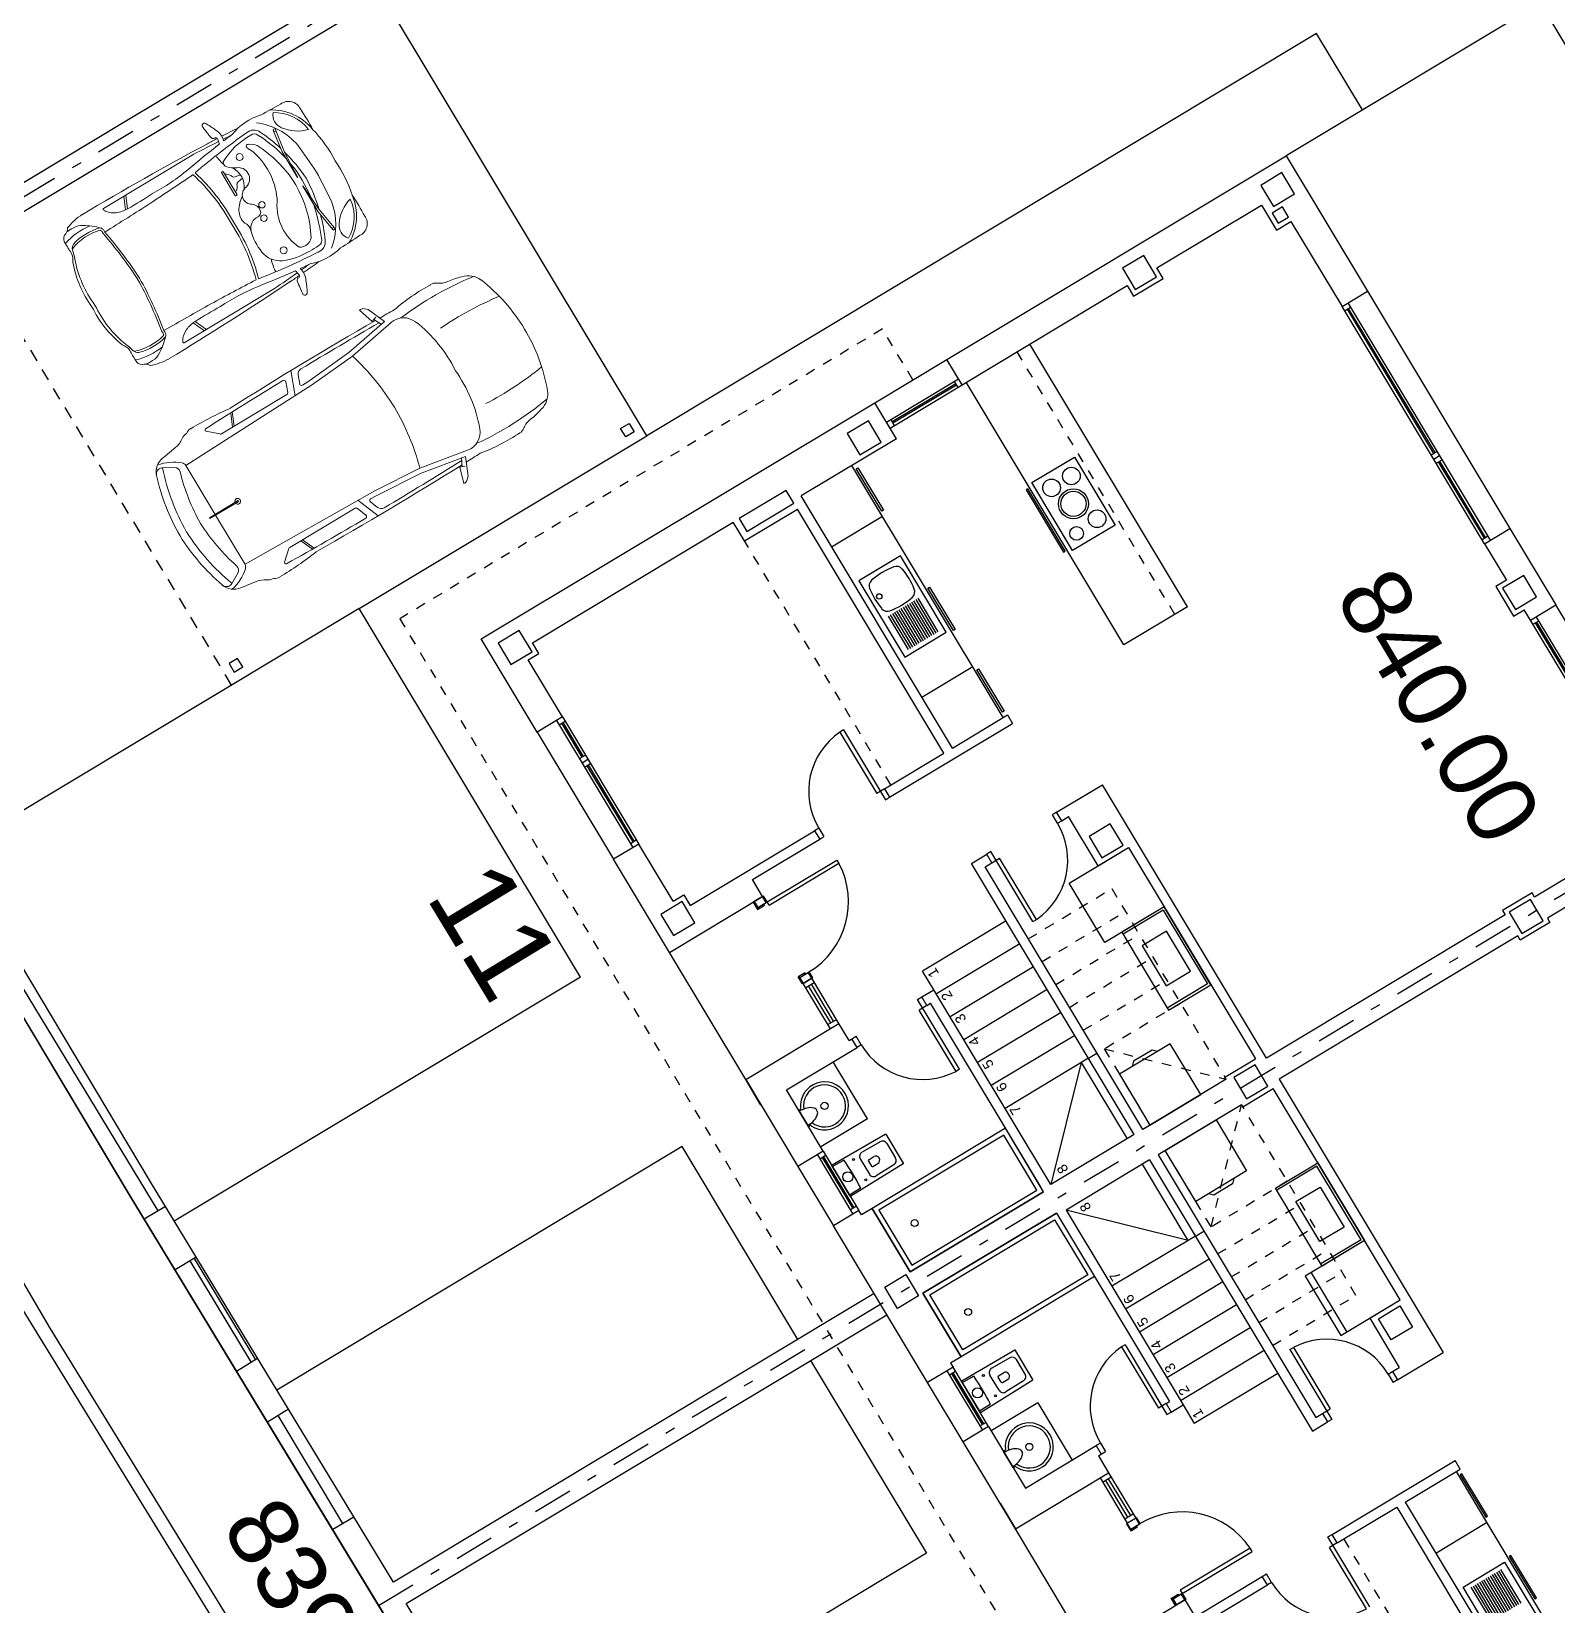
# Model space of a CAD drawing. Header units: millimetres. Extents: x 441061 to 442903, y 4515148 to 4515613.
# Drawn here: x 442137.85 to 442153.29, y 4515529.69 to 4515545.62 of the extents above; entities that cross this region are included whole.
import ezdxf
from ezdxf.enums import TextEntityAlignment as Align

# ---------------------------------------------------------------- set-up
doc = ezdxf.new("R2010")
doc.units = ezdxf.units.MM
doc.linetypes.add('CYPE_RAYAPUNTO', pattern=[0.4125, 0.2025, -0.105, 0, -0.105])
doc.linetypes.add('RAYITAS', pattern=[0.375, 0.25, -0.125])
for name, color, linetype in [('01_ejes', 10, 'Continuous'), ('01_mono BAJA', 2, 'Continuous'), ('01_niveles', 2, 'Continuous'), ('01_piscinas', 254, 'Continuous'), ('01_proyección', 4, 'RAYITAS')]:
    doc.layers.add(name, color=color, linetype=linetype)
doc.layers.add('01_muebles_B', color=254, linetype='Continuous', lineweight=5)
doc.styles.add('Estilo1', font='swissel.ttf')
doc.styles.add('NIEVES2', font='sanss___.ttf')

# ---------------------------------------------------------------- blocks, each defined once
blk = doc.blocks.new('A$C6A825EFA')
at = {"layer": '01_mono BAJA', "color": 254}
for p, q in [((3.7, 12.5, 0), (3.7, 11.4, 0)), ((3.7, 12.5, 0), (5.2, 12.5, 0)), ((5.5, 12.5, 0), (5.2, 12.5, 0)), ((5.2, 12.5, 0), (5.2, 11.4, 0)), ((5.2, 12.5, 0), (6.225, 12.5, 0)), ((6.225, 12.2, 0), (6.225, 12.5, 0)), ((6.225, 12.5, 0), (6.925, 12.5, 0)), ((6.925, 12.5, 0), (8.775, 12.5, 0)), ((6.925, 12.2, 0), (6.925, 12.5, 0)), ((8.775, 12.2, 0), (8.775, 12.5, 0)), ((9.475, 12.5, 0), (8.775, 12.5, 0)), ((10.5, 12.5, 0), (9.475, 12.5, 0)), ((9.475, 12.2, 0), (9.475, 12.5, 0)), ((10.2, 12.5, 0), (10.5, 12.5, 0)), ((10.5, 12.5, 0), (10.5, 11.4, 0)), ((10.5, 12.5, 0), (12, 12.5, 0)), ((12, 12.5, 0), (13.1, 12.5, 0)), ((12, 12.5, 0), (12, 11.4, 0)), ((13.1, 12.2, 0), (13.1, 12.5, 0)), ((14.6, 12.5, 0), (13.1, 12.5, 0)), ((14.6, 12.5, 0), (15.7, 12.5, 0)), ((14.6, 12.2, 0), (14.6, 12.5, 0)), ((15.7, 12.5, 0), (15.7, 7.855, 0)), ((6.225, 12.27, 0), (6.925, 12.27, 0)), ((6.275, 12.2, 0), (6.275, 12.27, 0)), ((6.875, 12.2, 0), (6.875, 12.27, 0)), ((9.475, 12.27, 0), (8.775, 12.27, 0)), ((8.825, 12.2, 0), (8.825, 12.27, 0)), ((9.425, 12.2, 0), (9.425, 12.27, 0)), ((14.6, 12.27, 0), (13.1, 12.27, 0)), ((13.15, 12.27, 0), (13.15, 12.2, 0)), ((14.05, 12.27, 0), (14.05, 12.2, 0)), ((14.1, 12.27, 0), (14.1, 12.2, 0)), ((14.15, 12.27, 0), (14.15, 12.2, 0)), ((14.55, 12.27, 0), (14.55, 12.2, 0)), ((5.5, 12.2, 0), (5.5, 11.366, 0)), ((6.225, 12.2, 0), (5.5, 12.2, 0)), ((5.741, 12.198, 0), (5.742, 12.183, 0)), ((5.743, 12.2, 0), (5.932, 12.2, 0)), ((5.934, 12.198, 0), (5.933, 12.183, 0)), ((6.175, 11.65, 0), (6.175, 12.2, 0)), ((6.225, 12.2, 0), (6.925, 12.2, 0)), ((6.275, 12.242, 0), (6.875, 12.242, 0)), ((6.275, 12.228, 0), (6.875, 12.228, 0)), ((6.409, 12.073, 0), (6.407, 12.2, 0)), ((6.741, 12.073, 0), (6.743, 12.2, 0)), ((6.975, 12.2, 0), (6.925, 12.2, 0)), ((6.975, 12.075, 0), (6.975, 12.2, 0)), ((8.725, 12.075, 0), (8.725, 12.2, 0)), ((8.725, 12.2, 0), (8.775, 12.2, 0)), ((9.475, 12.2, 0), (8.775, 12.2, 0)), ((9.425, 12.242, 0), (8.825, 12.242, 0)), ((9.425, 12.228, 0), (8.825, 12.228, 0)), ((8.959, 12.073, 0), (8.957, 12.2, 0)), ((9.291, 12.073, 0), (9.293, 12.2, 0)), ((9.475, 12.2, 0), (10.2, 12.2, 0)), ((9.525, 11.65, 0), (9.525, 12.2, 0)), ((9.766, 12.198, 0), (9.767, 12.183, 0)), ((9.957, 12.2, 0), (9.768, 12.2, 0)), ((9.959, 12.198, 0), (9.958, 12.183, 0)), ((10.2, 12.2, 0), (10.2, 11.366, 0)), ((12.425, 12.2, 0), (13.1, 12.2, 0)), ((12.425, 12.2), (12.425, 12.075)), ((14.6, 12.2, 0), (13.1, 12.2, 0)), ((14.05, 12.242, 0), (13.15, 12.242, 0)), ((14.05, 12.228, 0), (13.15, 12.228, 0)), ((14.55, 12.242, 0), (14.15, 12.242, 0)), ((14.55, 12.228, 0), (14.15, 12.228, 0)), ((14.6, 12.2, 0), (15.275, 12.2, 0)), ((15.275, 12.2), (15.275, 12.075)), ((15.325, 12.2, 0), (15.325, 12.125, 0)), ((15.325, 12.125, 0), (15.4, 12.125, 0)), ((3.4, 12.075, 0), (3.4, 10.606, 0)), ((5.853, 12.043, 0), (5.822, 12.043, 0)), ((7.725, 12.075, 0), (6.975, 12.075, 0)), ((7.725, 10.5, 0), (7.725, 12.075, 0)), ((7.975, 10.5, 0), (7.975, 12.075, 0)), ((7.975, 12.075, 0), (8.725, 12.075, 0)), ((9.847, 12.043, 0), (9.878, 12.043, 0)), ((12.3, 12.075, 0), (12.3, 10.606, 0)), ((12.425, 12.075), (12.3, 12.075)), ((15.275, 12.075), (15.4, 12.075)), ((15.4, 12.075, 0), (15.4, 9.705, 0)), ((6.439, 11.659, 0), (6.435, 11.869, 0)), ((6.485, 11.92, 0), (6.665, 11.92, 0)), ((6.535, 11.85, 0), (6.535, 11.79, 0)), ((6.545, 11.86, 0), (6.605, 11.86, 0)), ((6.615, 11.85, 0), (6.615, 11.79, 0)), ((6.711, 11.659, 0), (6.715, 11.869, 0)), ((8.989, 11.659, 0), (8.985, 11.869, 0)), ((9.215, 11.92, 0), (9.035, 11.92, 0)), ((9.085, 11.85, 0), (9.085, 11.79, 0)), ((9.155, 11.86, 0), (9.095, 11.86, 0)), ((9.165, 11.85, 0), (9.165, 11.79, 0)), ((9.261, 11.659, 0), (9.265, 11.869, 0)), ((6.175, 11.65, 0), (5.5, 11.65, 0)), ((9.525, 11.65, 0), (10.2, 11.65, 0)), ((3.785, 11.5, 0), (3.785, 11.44, 0)), ((4.58, 11.5, 0), (4.58, 11.44, 0)), ((4.665, 11.5, 0), (4.665, 11.4, 0)), ((5.2, 11.5, 0), (4.665, 11.5, 0)), ((4.715, 11.5, 0), (4.715, 11.4, 0)), ((5.15, 11.467, 0), (4.715, 11.467, 0)), ((5.15, 11.5, 0), (5.15, 11.4, 0)), ((6.489, 11.61, 0), (6.661, 11.61, 0)), ((9.211, 11.61, 0), (9.039, 11.61, 0)), ((10.5, 11.5, 0), (11.035, 11.5, 0)), ((10.55, 11.5, 0), (10.55, 11.4, 0)), ((10.55, 11.467, 0), (10.985, 11.467, 0)), ((10.985, 11.5, 0), (10.985, 11.4, 0)), ((11.035, 11.5, 0), (11.035, 11.4, 0)), ((11.12, 11.5, 0), (11.12, 11.44, 0)), ((11.915, 11.5, 0), (11.915, 11.44, 0)), ((3.7, 11.4, 0), (3.5, 11.4, 0)), ((3.5, 11.4, 0), (3.5, 10.606, 0)), ((3.71, 11.4, 0), (3.77, 11.4, 0)), ((3.77, 11.43, 0), (3.77, 11.4, 0)), ((4.595, 11.43, 0), (4.595, 11.4, 0)), ((5.2, 11.4, 0), (4.665, 11.4, 0)), ((5.15, 11.433, 0), (4.715, 11.433, 0)), ((5.4, 11.4, 0), (5.2, 11.4, 0)), ((5.4, 11.4, 0), (5.4, 11.366, 0)), ((5.5, 11.366, 0), (5.4, 11.366, 0)), ((5.4, 11.366, 0), (5.4, 11.316, 0)), ((5.5, 11.316, 0), (5.4, 11.316, 0)), ((5.5, 11.316, 0), (5.5, 11.366, 0)), ((10.2, 11.366, 0), (10.3, 11.366, 0)), ((10.2, 11.316, 0), (10.2, 11.366, 0)), ((10.2, 11.316, 0), (10.3, 11.316, 0)), ((10.3, 11.4, 0), (10.5, 11.4, 0)), ((10.3, 11.4, 0), (10.3, 11.366, 0)), ((10.3, 11.366, 0), (10.3, 11.316, 0)), ((10.5, 11.4, 0), (11.035, 11.4, 0)), ((10.55, 11.433, 0), (10.985, 11.433, 0)), ((11.105, 11.43, 0), (11.105, 11.4, 0)), ((11.93, 11.43, 0), (11.93, 11.4, 0)), ((11.99, 11.4, 0), (11.93, 11.4, 0)), ((12, 11.4, 0), (12.2, 11.4, 0)), ((12.2, 11.4, 0), (12.2, 10.606, 0)), ((3.4, 10.606, 0), (3.5, 10.606, 0)), ((3.4, 10.556, 0), (3.4, 10.606, 0)), ((3.4, 10.556, 0), (3.5, 10.556, 0)), ((3.5, 10.606, 0), (3.5, 10.556, 0)), ((6.224, 10.591, 0), (5.4, 10.591, 0)), ((5.4, 10.591, 0), (5.4, 10.541, 0)), ((5.4, 10.541, 0), (5.4, 10.4, 0)), ((5.5, 10.541, 0), (5.4, 10.541, 0)), ((5.5, 10.541, 0), (5.5, 10.632, 0)), ((6.224, 10.632, 0), (5.5, 10.632, 0)), ((5.5, 10.541, 0), (5.5, 10.5, 0)), ((6.224, 10.591, 0), (6.224, 10.632, 0)), ((9.476, 10.591, 0), (9.476, 10.632, 0)), ((9.476, 10.632, 0), (10.2, 10.632, 0)), ((9.476, 10.591, 0), (10.3, 10.591, 0)), ((10.2, 10.541, 0), (10.2, 10.632, 0)), ((10.2, 10.541, 0), (10.2, 10.5, 0)), ((10.2, 10.541, 0), (10.3, 10.541, 0)), ((10.3, 10.591, 0), (10.3, 10.541, 0)), ((10.3, 10.541, 0), (10.3, 10.4, 0)), ((12.3, 10.606, 0), (12.2, 10.606, 0)), ((12.2, 10.606, 0), (12.2, 10.556, 0)), ((12.3, 10.556, 0), (12.2, 10.556, 0)), ((12.3, 10.556, 0), (12.3, 10.606, 0)), ((5.18, 9.415, 0), (5.18, 10.4, 0)), ((5.4, 10.4, 0), (5.18, 10.4, 0)), ((7.7, 10.4, 0), (5.4, 10.4, 0)), ((5.45, 9.415, 0), (5.45, 10.4, 0)), ((7.725, 10.5, 0), (5.5, 10.5, 0)), ((5.72, 9.415, 0), (5.72, 10.4, 0)), ((5.99, 9.415, 0), (5.99, 10.4, 0)), ((6.26, 9.415, 0), (6.26, 10.4, 0)), ((6.53, 9.415, 0), (6.53, 10.4, 0)), ((6.8, 9.415, 0), (6.8, 10.4, 0)), ((6.8, 9.5, 0), (7.7, 10.4, 0)), ((7.7, 9.415, 0), (7.7, 10.4, 0)), ((8, 10.4, 0), (10.3, 10.4, 0)), ((8, 9.415, 0), (8, 10.4, 0)), ((8.9, 9.5, 0), (8, 10.4, 0)), ((8.025, 10.5, 0), (10.2, 10.5, 0)), ((8.9, 9.415, 0), (8.9, 10.4, 0)), ((9.17, 9.415, 0), (9.17, 10.4, 0)), ((9.44, 9.415, 0), (9.44, 10.4, 0)), ((9.71, 9.415, 0), (9.71, 10.4, 0)), ((9.98, 9.415, 0), (9.98, 10.4, 0)), ((10.25, 9.415, 0), (10.25, 10.4, 0)), ((10.3, 10.4, 0), (10.52, 10.4, 0)), ((10.52, 9.415, 0), (10.52, 10.4, 0)), ((2.676, 9.872, 0), (3.4, 9.872, 0)), ((2.676, 9.831, 0), (3.5, 9.831, 0)), ((3.4, 9.781, 0), (3.4, 9.872, 0)), ((3.4, 9.781, 0), (3.4, 9.08, 0)), ((3.4, 9.781, 0), (3.5, 9.781, 0)), ((3.5, 9.831, 0), (3.5, 9.781, 0)), ((3.5, 9.781, 0), (3.5, 8.33, 0)), ((13.024, 9.831, 0), (12.2, 9.831, 0)), ((12.2, 9.831, 0), (12.2, 9.781, 0)), ((12.2, 9.781, 0), (12.2, 8.33, 0)), ((12.3, 9.781, 0), (12.2, 9.781, 0)), ((12.3, 9.781, 0), (12.3, 9.872, 0)), ((13.024, 9.872, 0), (12.3, 9.872, 0)), ((12.3, 9.781, 0), (12.3, 9.08, 0)), ((13.024, 9.831, 0), (13.024, 9.872, 0)), ((15.18, 9.705, 0), (15.18, 9.08, 0)), ((15.18, 9.705, 0), (15.4, 9.705, 0)), ((7.7, 9.415, 0), (4.5, 9.415, 0)), ((4.5, 9.415, 0), (4.5, 9.235, 0)), ((4.5, 9.415, 0), (4.5, 9.235, 0)), ((6.8, 9.5, 0), (7.7, 9.5, 0)), ((8.9, 9.5, 0), (8, 9.5, 0)), ((8, 9.415, 0), (11.2, 9.415, 0)), ((11.2, 9.415, 0), (11.2, 9.235, 0)), ((11.2, 9.415, 0), (11.2, 9.235, 0)), ((7.7, 9.315, 0), (4.6, 9.315, 0)), ((4.6, 9.315, 0), (4.6, 9.235, 0)), ((4.6, 9.315, 0), (4.6, 9.235, 0)), ((7.7, 8.33, 0), (7.7, 9.315, 0)), ((8, 8.33, 0), (8, 9.315, 0)), ((8, 9.315, 0), (11.1, 9.315, 0)), ((11.1, 9.315, 0), (11.1, 9.235, 0)), ((11.1, 9.315, 0), (11.1, 9.235, 0)), ((3.4, 9.08, 0), (0.52, 9.08, 0)), ((4.6, 9.235, 0), (4.5, 9.235, 0)), ((4.5, 9.185, 0), (4.5, 9.235, 0)), ((5.324, 9.185, 0), (4.5, 9.185, 0)), ((4.6, 9.235, 0), (4.6, 9.144, 0)), ((5.324, 9.144, 0), (4.6, 9.144, 0)), ((5.324, 9.185, 0), (5.324, 9.144, 0)), ((10.376, 9.185, 0), (10.376, 9.144, 0)), ((10.376, 9.185, 0), (11.2, 9.185, 0)), ((10.376, 9.144, 0), (11.1, 9.144, 0)), ((11.1, 9.235, 0), (11.2, 9.235, 0)), ((11.1, 9.235, 0), (11.1, 9.144, 0)), ((11.2, 9.185, 0), (11.2, 9.235, 0)), ((12.3, 9.08, 0), (15.18, 9.08, 0)), ((3.4, 8.98, 0), (0.425, 8.98, 0)), ((1.462, 8.92, 0), (2.362, 8.92, 0)), ((2.362, 8.92, 0), (2.362, 8.43, 0)), ((2.8, 8.98, 0), (2.8, 8.38, 0)), ((3.4, 8.98, 0), (3.4, 8.33, 0)), ((12.3, 8.98, 0), (15.275, 8.98, 0)), ((12.3, 8.98, 0), (12.3, 8.33, 0)), ((12.9, 8.98, 0), (12.9, 8.38, 0)), ((13.338, 8.92, 0), (13.338, 8.43, 0)), ((14.238, 8.92, 0), (13.338, 8.92, 0)), ((14.238, 8.43, 0), (14.238, 8.92, 0)), ((14.675, 8.98, 0), (14.675, 8.38, 0)), ((15.275, 7.855, 0), (15.275, 8.98, 0)), ((1.921, 8.85, 0), (2.317, 8.85, 0)), ((1.921, 8.825, 0), (2.317, 8.825, 0)), ((1.921, 8.8, 0), (2.317, 8.8, 0)), ((1.921, 8.775, 0), (2.317, 8.775, 0)), ((13.779, 8.85, 0), (13.383, 8.85, 0)), ((13.779, 8.825, 0), (13.383, 8.825, 0)), ((13.779, 8.8, 0), (13.383, 8.8, 0)), ((13.779, 8.775, 0), (13.383, 8.775, 0)), ((1.921, 8.75, 0), (2.317, 8.75, 0)), ((1.921, 8.725, 0), (2.317, 8.725, 0)), ((1.921, 8.7, 0), (2.317, 8.7, 0)), ((1.921, 8.675, 0), (2.317, 8.675, 0)), ((1.921, 8.65, 0), (2.317, 8.65, 0)), ((1.921, 8.625, 0), (2.317, 8.625, 0)), ((1.921, 8.6, 0), (2.317, 8.6, 0)), ((5.88, 8.6, 0), (5.18, 8.6, 0)), ((13.779, 8.75, 0), (13.383, 8.75, 0)), ((13.779, 8.725, 0), (13.383, 8.725, 0)), ((13.779, 8.7, 0), (13.383, 8.7, 0)), ((13.779, 8.675, 0), (13.383, 8.675, 0)), ((13.779, 8.65, 0), (13.383, 8.65, 0)), ((13.779, 8.625, 0), (13.383, 8.625, 0)), ((13.779, 8.6, 0), (13.383, 8.6, 0)), ((1.921, 8.575, 0), (2.317, 8.575, 0)), ((1.921, 8.55, 0), (2.317, 8.55, 0)), ((1.921, 8.525, 0), (2.317, 8.525, 0)), ((1.921, 8.5, 0), (2.317, 8.5, 0)), ((4.5, 8.41, 0), (4.5, 8.46, 0)), ((4.6, 8.46, 0), (4.5, 8.46, 0)), ((4.6, 8.46, 0), (4.6, 8.41, 0)), ((5.905, 7.995, 0), (5.905, 8.47, 0)), ((6.775, 7.995, 0), (6.775, 8.47, 0)), ((8.925, 7.995, 0), (8.925, 8.47, 0)), ((9.795, 7.995, 0), (9.795, 8.47, 0)), ((11.1, 8.46, 0), (11.1, 8.41, 0)), ((11.1, 8.46, 0), (11.2, 8.46, 0)), ((11.2, 8.41, 0), (11.2, 8.46, 0)), ((13.779, 8.575, 0), (13.383, 8.575, 0)), ((13.779, 8.55, 0), (13.383, 8.55, 0)), ((13.779, 8.525, 0), (13.383, 8.525, 0)), ((13.779, 8.5, 0), (13.383, 8.5, 0)), ((3.4, 8.38, 0), (0.425, 8.38, 0)), ((2.362, 8.43, 0), (1.462, 8.43, 0)), ((3.4, 8.33, 0), (3.5, 8.33, 0)), ((4.5, 8.41, 0), (4.5, 7.87, 0)), ((4.6, 8.41, 0), (4.5, 8.41, 0)), ((4.6, 8.41, 0), (4.6, 8.33, 0)), ((5.18, 8.33, 0), (4.6, 8.33, 0)), ((5.18, 8.33, 0), (5.18, 7.97, 0)), ((7.7, 8.33, 0), (7.675, 8.33, 0)), ((7.7, 8.33, 0), (7.675, 8.33, 0)), ((7.675, 8.33, 0), (7.675, 7.97, 0)), ((8, 8.33, 0), (8.025, 8.33, 0)), ((8, 8.33, 0), (8.025, 8.33, 0)), ((8.025, 8.33, 0), (8.025, 7.97, 0)), ((10.52, 8.33, 0), (11.1, 8.33, 0)), ((10.52, 8.33, 0), (10.52, 7.97, 0)), ((11.1, 8.41, 0), (11.1, 8.33, 0)), ((11.1, 8.41, 0), (11.2, 8.41, 0)), ((11.2, 8.41, 0), (11.2, 7.87, 0)), ((12.3, 8.33, 0), (12.2, 8.33, 0)), ((12.3, 8.38, 0), (15.275, 8.38, 0)), ((13.338, 8.43, 0), (14.238, 8.43, 0)), ((5.18, 7.97, 0), (7.675, 7.97, 0)), ((5.905, 7.995, 0), (6.775, 7.995, 0)), ((10.52, 7.97, 0), (8.025, 7.97, 0)), ((9.795, 7.995, 0), (8.925, 7.995, 0)), ((7.725, 7.87, 0), (4.5, 7.87, 0)), ((7.725, 5.055, 0), (7.725, 7.87, 0)), ((7.975, 5.055, 0), (7.975, 7.87, 0)), ((7.975, 7.87, 0), (11.2, 7.87, 0)), ((15.275, 7.855, 0), (15.7, 7.855, 0)), ((15.4, 7.855, 0), (15.4, 7.005, 0)), ((15.47, 7.805, 0), (15.4, 7.805, 0)), ((15.428, 7.055, 0), (15.428, 7.805, 0)), ((15.442, 7.055, 0), (15.442, 7.805, 0)), ((15.47, 7.855, 0), (15.47, 7.005, 0)), ((15.7, 7.855, 0), (15.7, 7.005, 0)), ((15.47, 7.055, 0), (15.4, 7.055, 0)), ((12.3, 6.955, 0), (15.4, 6.955, 0)), ((12.3, 6.205, 0), (12.3, 6.955, 0)), ((15.4, 7.005, 0), (15.7, 7.005, 0)), ((15.4, 7.005, 0), (15.4, 5.055, 0)), ((15.7, 7.005, 0), (15.7, 3, 0)), ((12.3, 6.205, 0), (15.4, 6.205, 0)), ((7.675, 4.705, 0), (7.675, 5.055, 0)), ((7.675, 5.055, 0), (7.725, 5.055, 0)), ((8.025, 5.055, 0), (7.975, 5.055, 0)), ((8.025, 4.705, 0), (8.025, 5.055, 0)), ((7.725, 4.705, 0), (7.675, 4.705, 0)), ((7.725, 3.47, 0), (7.725, 4.705, 0)), ((7.975, 3.47, 0), (7.975, 4.705, 0)), ((7.975, 4.705, 0), (8.025, 4.705, 0)), ((15.4, 4.705, 0), (15.4, 3.47, 0)), ((15.4, 3.47, 0), (15.105, 3.47, 0)), ((15.105, 3.47, 0), (15.105, 3.3, 0)), ((8.5, 3.3, 0), (10.4, 3.3, 0)), ((8.5, 3.23, 0), (10.4, 3.23, 0)), ((10.35, 3.272, 0), (9.55, 3.272, 0)), ((10.35, 3.258, 0), (9.55, 3.258, 0)), ((10.35, 3.3, 0), (10.35, 3.23, 0)), ((10.4, 3.3, 0), (10.4, 3, 0)), ((10.4, 3.3, 0), (10.52, 3.3, 0)), ((11.3, 3.3, 0), (10.87, 3.3, 0)), ((11.3, 3.3, 0), (11.3, 3, 0)), ((11.3, 3.3, 0), (14.1, 3.3, 0)), ((11.3, 3.23, 0), (14.1, 3.23, 0)), ((11.35, 3.3, 0), (11.35, 3.23, 0)), ((11.35, 3.272, 0), (12.25, 3.272, 0)), ((11.35, 3.258, 0), (12.25, 3.258, 0)), ((12.25, 3.3, 0), (12.25, 3.23, 0)), ((12.3, 3.3, 0), (12.3, 3.23, 0)), ((12.35, 3.3, 0), (12.35, 3.23, 0)), ((14.05, 3.272, 0), (12.35, 3.272, 0)), ((14.05, 3.258, 0), (12.35, 3.258, 0)), ((14.05, 3.3, 0), (14.05, 3.23, 0)), ((15.105, 3.3, 0), (14.1, 3.3, 0)), ((14.1, 3.3, 0), (14.1, 3, 0)), ((8.5, 3, 0), (10.4, 3, 0)), ((11.3, 3, 0), (10.4, 3, 0)), ((14.1, 3, 0), (11.3, 3, 0)), ((15.7, 3, 0), (14.1, 3, 0)), ((15.7, 0, 0), (15.7, 3)), ((0, 0, 0), (15.7, 0, 0))]:
    blk.add_line(p, q, dxfattribs=at)
for points in [[(7.725, 12.375), (7.975, 12.375), (7.975, 12.125), (7.725, 12.125), (7.725, 12.375)], [(12.125, 12.125), (12.375, 12.125), (12.375, 12.375), (12.125, 12.375), (12.125, 12.125)], [(15.325, 12.125), (15.575, 12.125), (15.575, 12.375), (15.325, 12.375), (15.325, 12.125)], [(5.13, 8.005), (4.88, 8.005), (4.88, 8.255), (5.13, 8.255), (5.13, 8.005)], [(7.725, 8.005), (7.975, 8.005), (7.975, 8.255), (7.725, 8.255), (7.725, 8.005)], [(10.57, 8.005), (10.82, 8.005), (10.82, 8.255), (10.57, 8.255), (10.57, 8.005)], [(15.325, 8.005), (15.575, 8.005), (15.575, 8.255), (15.325, 8.255), (15.325, 8.005)], [(7.725, 4.755), (7.975, 4.755), (7.975, 5.005), (7.725, 5.005), (7.725, 4.755)], [(15.325, 4.755), (15.575, 4.755), (15.575, 5.005), (15.325, 5.005), (15.325, 4.755)], [(10.57, 3.125), (10.82, 3.125), (10.82, 3.375), (10.57, 3.375), (10.57, 3.125)], [(15.325, 3.125), (15.575, 3.125), (15.575, 3.375), (15.325, 3.375), (15.325, 3.125)]]:
    blk.add_lwpolyline(points, close=True, dxfattribs=at)
at = {"layer": '01_mono BAJA', "color": 254, "elevation": 0, "flags": 128}
for points in [[(6.394, 12.2, 0.414214), (6.39, 12.196), (6.39, 12.195), (6.4, 11.574, 0.436396), (6.404, 11.57), (6.746, 11.57, 0.436396), (6.75, 11.574), (6.76, 12.195), (6.76, 12.196, 0.414214), (6.756, 12.2)], [(9.306, 12.2, -0.414214), (9.31, 12.196), (9.31, 12.195), (9.3, 11.574, -0.436396), (9.296, 11.57), (8.954, 11.57, -0.436396), (8.95, 11.574), (8.94, 12.195), (8.94, 12.196, -0.414214), (8.944, 12.2)]]:
    blk.add_lwpolyline(points, format="xyb", close=True, dxfattribs=at)
at = {"layer": '01_mono BAJA', "color": 254, "elevation": 0}
for points in [[(6.975, 12.075), (7.725, 12.075), (7.725, 10.5), (6.975, 10.5)], [(7.025, 12.025), (7.675, 12.025), (7.675, 10.55), (7.025, 10.55)], [(8.725, 12.075), (7.975, 12.075), (7.975, 10.5), (8.725, 10.5)], [(8.675, 12.025), (8.025, 12.025), (8.025, 10.55), (8.675, 10.55)], [(3.785, 11.51), (3.785, 11.5), (3.7, 11.5), (3.7, 11.51)], [(3.77, 11.4), (3.7, 11.4), (3.7, 11.5), (3.77, 11.5)], [(4.58, 11.51), (4.58, 11.5), (4.665, 11.5), (4.665, 11.51)], [(11.12, 11.51), (11.12, 11.5), (11.035, 11.5), (11.035, 11.51)], [(11.915, 11.51), (11.915, 11.5), (12, 11.5), (12, 11.51)], [(11.93, 11.4), (12, 11.4), (12, 11.5), (11.93, 11.5)], [(3.77, 11.4), (3.77, 11.39), (3.7, 11.39), (3.7, 11.4)], [(3.785, 11.44), (3.785, 11.43), (3.77, 11.43), (3.77, 11.44)], [(3.77, 11.39), (3.77, 10.565), (3.81, 10.565), (3.81, 11.39)], [(4.58, 11.44), (4.58, 11.43), (4.595, 11.43), (4.595, 11.44)], [(4.595, 11.4), (4.595, 11.39), (4.665, 11.39), (4.665, 11.4)], [(11.105, 11.4), (11.105, 11.39), (11.035, 11.39), (11.035, 11.4)], [(11.12, 11.44), (11.12, 11.43), (11.105, 11.43), (11.105, 11.44)], [(11.93, 11.39), (11.93, 10.565), (11.89, 10.565), (11.89, 11.39)], [(11.915, 11.44), (11.915, 11.43), (11.93, 11.43), (11.93, 11.44)], [(11.93, 11.4), (11.93, 11.39), (12, 11.39), (12, 11.4)], [(15.4, 9.635), (15.25, 9.635), (15.25, 9.08), (15.4, 9.08)], [(7.1, 9.23), (7.7, 9.23), (7.7, 8.63), (7.1, 8.63)], [(8.6, 9.23), (8, 9.23), (8, 8.63), (8.6, 8.63)], [(5.18, 8.67), (5.18, 7.97), (5.88, 7.97), (5.88, 8.67)], [(10.52, 8.67), (10.52, 7.97), (9.82, 7.97), (9.82, 8.67)], [(5.88, 8.47), (6.8, 8.47), (6.8, 7.97), (5.88, 7.97)], [(9.82, 8.47), (8.9, 8.47), (8.9, 7.97), (9.82, 7.97)], [(1.887, 8.36), (1.887, 8.34), (2.387, 8.34), (2.387, 8.36)], [(2.85, 8.36), (2.85, 8.34), (3.35, 8.34), (3.35, 8.36)], [(6.104, 8.363), (6.576, 8.363), (6.576, 8.077), (6.104, 8.077)], [(9.596, 8.363), (9.124, 8.363), (9.124, 8.077), (9.596, 8.077)], [(12.85, 8.36), (12.85, 8.34), (12.35, 8.34), (12.35, 8.36)], [(13.813, 8.36), (13.813, 8.34), (13.313, 8.34), (13.313, 8.36)], [(15.222, 8.36), (15.222, 8.34), (14.722, 8.34), (14.722, 8.36)], [(14.187, 6.408), (13.387, 6.408), (13.388, 6.908), (14.188, 6.908)], [(13.42, 6.975), (14.155, 6.975), (14.155, 6.995), (13.42, 6.995)], [(15.275, 3.42), (15.155, 3.42), (15.155, 3.3), (15.275, 3.3)]]:
    blk.add_lwpolyline(points, close=True, dxfattribs=at)
for points in [[(4.595, 11.5), (4.595, 11.4)], [(4.665, 11.4), (4.665, 11.5)], [(11.035, 11.4), (11.035, 11.5)], [(11.105, 11.5), (11.105, 11.4)], [(7.1, 8.78), (7.06, 8.82), (7.06, 9.04), (7.1, 9.08)], [(8.6, 8.78), (8.64, 8.82), (8.64, 9.04), (8.6, 9.08)], [(15.4, 5.055), (15.275, 5.055), (15.275, 4.705), (15.4, 4.705)]]:
    blk.add_lwpolyline(points, dxfattribs=at)
at = {"layer": '01_mono BAJA', "color": 254}
blk.add_lwpolyline([(10.87, 3.3), (10.87, 3.425), (10.52, 3.425), (10.52, 3.3)], dxfattribs=at)
for centre, radius in [((6.575, 12.12, 0), 0.051), ((9.125, 12.12, 0), 0.051), ((5.837, 11.953, 0), 0.036), ((6.455, 11.98, 0), 0.01), ((6.695, 11.98, 0), 0.01), ((9.005, 11.98, 0), 0.01), ((9.245, 11.98, 0), 0.01), ((9.862, 11.953, 0), 0.036), ((7.325, 11.781, 0), 0.035), ((8.375, 11.781, 0), 0.035), ((13.996, 8.825, 0), 0.0275), ((13.515, 6.785, 0), 0.0693), ((14.04, 6.765, 0), 0.089), ((13.788, 6.658, 0), 0.152), ((13.788, 6.658, 0), 0.127), ((13.535, 6.531, 0), 0.089), ((14.04, 6.531, 0), 0.089)]:
    blk.add_circle(centre, radius, dxfattribs=at)
for centre, radius, start, end in [((5.837, 11.953, 0), 0.243, 114.8749, 65.1251), ((5.837, 11.953, 0), 0.213, 112.0656, 68.0564), ((5.729, 12.184, 0), 0.0128, 300.5291, 356.214), ((5.743, 12.197, 0), 0.0027, 90, 173.3159), ((6.033, 12.197, 0), 0.279, 179.383, 196.8165), ((5.903, 12.158, 0), 0.143, 196.8165, 225.6956), ((5.772, 12.158, 0), 0.143, 314.3044, 343.1835), ((5.642, 12.197, 0), 0.279, 343.1835, 0.617), ((5.932, 12.197, 0), 0.0027, 6.6841, 90), ((5.946, 12.184, 0), 0.0128, 183.786, 239.4709), ((9.862, 11.953, 0), 0.243, 114.8749, 65.1251), ((9.862, 11.953, 0), 0.213, 111.9436, 67.9344), ((9.754, 12.184, 0), 0.0128, 300.5291, 356.214), ((9.768, 12.197, 0), 0.0027, 90, 173.3159), ((10.058, 12.197, 0), 0.279, 179.383, 196.8165), ((9.928, 12.158, 0), 0.143, 196.8165, 225.6956), ((9.797, 12.158, 0), 0.143, 314.3044, 343.1835), ((9.667, 12.197, 0), 0.279, 343.1835, 0.617), ((9.957, 12.197, 0), 0.0027, 6.6841, 90), ((9.971, 12.184, 0), 0.0128, 183.786, 239.4709), ((5.837, 12.091, 0), 0.0498, 225.6956, 252.5904), ((5.837, 12.091, 0), 0.0498, 287.9532, 314.3044), ((6.416, 12.073, 0), 0.007, 180.924, 266.9359), ((6.575, 15.044, 0), 2.982, 266.9359, 273.0641), ((6.734, 12.073, 0), 0.007, 273.0641, 359.076), ((8.966, 12.073, 0), 0.007, 180.924, 266.9359), ((9.125, 15.044, 0), 2.982, 266.9359, 273.0641), ((9.284, 12.073, 0), 0.007, 273.0641, 359.076), ((9.863, 12.091, 0), 0.0498, 225.6956, 252.0468), ((9.863, 12.091, 0), 0.0498, 287.4096, 314.3044), ((6.485, 11.87, 0), 0.05, 90, 180.924), ((6.545, 11.85, 0), 0.01, 90, 180), ((6.575, 11.79, 0), 0.04, 180, 0), ((6.605, 11.85, 0), 0.01, 0, 90), ((6.665, 11.87, 0), 0.05, 359.076, 90), ((9.035, 11.87, 0), 0.05, 90, 180.924), ((9.095, 11.85, 0), 0.01, 90, 180), ((9.125, 11.79, 0), 0.04, 180, 0), ((9.155, 11.85, 0), 0.01, 0, 90), ((9.215, 11.87, 0), 0.05, 359.076, 90), ((6.489, 11.66, 0), 0.05, 180.924, 270), ((6.661, 11.66, 0), 0.05, 270, 359.076), ((9.039, 11.66, 0), 0.05, 180.924, 270), ((9.211, 11.66, 0), 0.05, 270, 359.076), ((3.768, 11.391, 0), 0.827, 272.8856, 359.9505), ((5.5, 10.591, 0), 0.725, 3.2758, 90), ((10.2, 10.591, 0), 0.725, 90, 176.7242), ((11.932, 11.391, 0), 0.827, 180.0495, 267.1144), ((3.4, 9.831, 0), 0.725, 90, 176.7242), ((12.3, 9.831, 0), 0.725, 3.2758, 90), ((4.6, 9.185, 0), 0.725, 270, 356.7242), ((11.1, 9.185, 0), 0.725, 183.2758, 270), ((14.554, 8.675, 0), 0.75, 169.8852, 190.1148), ((13.889, 8.794, 0), 0.075, 99.0787, 169.8852), ((13.996, 8.127, 0), 0.75, 80.9213, 99.0787), ((14.102, 8.794, 0), 0.075, 10.1148, 80.9213), ((13.438, 8.675, 0), 0.75, 349.8852, 10.1148), ((13.889, 8.557, 0), 0.075, 190.1148, 260.9213), ((13.996, 9.223, 0), 0.75, 260.9213, 279.0787), ((14.102, 8.557, 0), 0.075, 279.0787, 349.8852)]:
    blk.add_arc(centre, radius, start, end, dxfattribs=at)
at = {"layer": '01_proyección', "color": 120, "ltscale": 0.25}
for p, q in [((3.4, 9.705, 0), (0.52, 9.705, 0)), ((12.3, 9.705, 0), (15.18, 9.705, 0)), ((6.8, 9.415, 0), (6.8, 8.33, 0)), ((8.9, 9.415, 0), (8.9, 8.33, 0)), ((5.45, 9.315, 0), (5.45, 8.33, 0)), ((5.72, 9.315, 0), (5.72, 8.33, 0)), ((5.99, 9.315, 0), (5.99, 8.33, 0)), ((6.26, 9.315, 0), (6.26, 8.33, 0)), ((6.53, 9.315, 0), (6.53, 8.33, 0)), ((9.17, 9.315, 0), (9.17, 8.33, 0)), ((9.44, 9.315, 0), (9.44, 8.33, 0)), ((9.71, 9.315, 0), (9.71, 8.33, 0)), ((9.98, 9.315, 0), (9.98, 8.33, 0)), ((10.25, 9.315, 0), (10.25, 8.33, 0)), ((6.8, 9.23, 0), (7.7, 9.23, 0)), ((6.8, 9.23, 0), (7.7, 8.33, 0)), ((8.9, 9.23, 0), (8, 9.23, 0)), ((8.9, 9.23, 0), (8, 8.33, 0)), ((5.45, 8.33, 0), (7.675, 8.33, 0)), ((10.25, 8.33, 0), (8.025, 8.33, 0)), ((12.3, 6.355, 0), (15.4, 6.355, 0))]:
    blk.add_line(p, q, dxfattribs=at)
at = {"layer": '01_proyección', "color": 120, "ltscale": 0.25, "elevation": 0}
blk.add_lwpolyline([(15.7, 7.405), (16.3, 7.405), (16.3, 13.1), (-0.6, 13.1), (-0.6, 7.405), (0, 7.405)], dxfattribs=at)
at = {"layer": '01_mono BAJA', "color": 254, "style": 'NIEVES2'}
for s, p in [('1', (5.249, 10.268, 0)), ('2', (5.519, 10.268, 0)), ('3', (5.789, 10.268, 0)), ('4', (6.059, 10.268, 0)), ('5', (6.329, 10.268, 0)), ('6', (6.599, 10.268, 0)), ('7', (6.869, 10.268, 0)), ('8', (7.625, 10.166, 0))]:
    blk.add_text(s, height=0.103, dxfattribs=at).set_placement(p, align=Align.CENTER)
for s, p in [('7', (8.831, 10.268, 0)), ('6', (9.101, 10.268, 0)), ('5', (9.371, 10.268, 0)), ('4', (9.641, 10.268, 0)), ('3', (9.911, 10.268, 0)), ('2', (10.181, 10.268, 0)), ('1', (10.451, 10.268, 0)), ('8', (8.075, 10.166, 0))]:
    blk.add_text(s, height=0.103, rotation=0, dxfattribs=at).set_placement(p, align=Align.CENTER)
blk = doc.blocks.new('A$C0D711DC8')
at = {"layer": '01_muebles_B', "color": 254}
for p, q in [((10.733, 9.894), (9.764, 9.894)), ((10.493, 9.894), (10.545, 9.776)), ((10.515, 9.894), (10.567, 9.778)), ((9.004, 9.693), (9.038, 9.48)), ((9.056, 9.495), (9.026, 9.699)), ((9.038, 9.48), (9.054, 9.218)), ((9.056, 9.218), (9.056, 9.495)), ((9.038, 8.865), (9.054, 9.127)), ((9.054, 9.218), (9.056, 9.218)), ((9.054, 9.127), (9.056, 9.127)), ((9.056, 9.127), (9.056, 8.851)), ((9.004, 8.652), (9.038, 8.865)), ((9.056, 8.851), (9.026, 8.647)), ((9.546, 8.827), (9.494, 8.834)), ((9.546, 8.878), (9.495, 8.871)), ((9.614, 8.734), (9.614, 8.97)), ((9.634, 8.734), (9.634, 8.97)), ((10.493, 8.452), (10.545, 8.569)), ((10.515, 8.452), (10.567, 8.567)), ((10.733, 8.452), (9.764, 8.452))]:
    blk.add_line(p, q, dxfattribs=at)
for centre, radius in [((9.014, 9.701), 0.0121), ((9.51, 9.635), 0.0319), ((9.514, 9.288), 0.0297), ((9.466, 9.173), 0.0297), ((9.417, 8.691), 0.0319), ((9.014, 8.645), 0.0121)]:
    blk.add_circle(centre, radius, dxfattribs=at)
for centre, radius, start, end in [((10.167, 9.714), 0.738, 149.7434, 158.9846), ((9.544, 10.069), 0.023, 23.336, 131.4157), ((8.51, 10.147), 1.058, 348.7131, 356.2571), ((8.829, 9.758), 0.121, 83.4929, 184.381), ((9.185, 9.462), 0.48, 118.4979, 171.6974), ((9.142, 9.497), 0.403, 119.7279, 173.0139), ((9.122, 5.315), 4.571, 90.9016, 93.5003), ((8.847, 9.764), 0.126, 322.6544, 41.1658), ((9.178, 9.352), 0.549, 69.8978, 103.4423), ((9.94, 2.874), 7.047, 93.9115, 95.3212), ((8.751, 3.271), 6.625, 83.7996, 84.6711), ((10.975, -10.424), 20.353, 94.2603, 94.5093), ((9.619, 9.904), 0.16, 152.3452, 197.1649), ((9.518, 9.909), 0.0131, 69.95, 178.3297), ((9.777, 9.927), 0.273, 183.7214, 196.1025), ((9.94, 2.874), 7.047, 92.7044, 93.5361), ((10.975, -10.424), 20.353, 93.4112, 94.1277), ((8.751, 3.271), 6.625, 80.1778, 83.3742), ((9.525, 9.945), 0.0232, 265.4824, 347.7447), ((10.995, -17.873), 27.82, 90.1403, 92.8584), ((10.573, 9.974), 0.192, 294.6989, 323.0283), ((10.691, 9.894), 0.0501, 315.174, 347.3096), ((10.732, 9.885), 0.00831, 343.0311, 79.2932), ((11.29, 9.332), 0.611, 121.0895, 136.7388), ((10.906, 9.364), 0.584, 69.532, 87.9675), ((11.059, 9.742), 0.141, 86.8457, 126.696), ((11.101, 8.862), 1.022, 88.2888, 91.9327), ((11.185, 9.948), 0.0842, 206.7402, 257.6517), ((11.135, 9.81), 0.0644, 351.2386, 60.1485), ((10.942, 9.629), 2.236, 176.9311, 182.7066), ((9.503, 9.367), 0.611, 128.6532, 169.9617), ((10.509, 9.106), 1.518, 154.798, 163.8884), ((9.975, 9.34), 0.903, 155.1761, 164.735), ((9.226, 9.718), 0.0964, 77.7254, 158.9302), ((9.211, 9.707), 0.057, 88.7397, 167.4182), ((9.265, 9.038), 0.727, 86.5634, 94.2004), ((9.314, 9.595), 0.107, 57.3841, 137.6524), ((8.819, 3.701), 6.126, 80.3818, 85.9978), ((9.306, 9.064), 0.701, 67.8757, 89.7559), ((9.473, 9.516), 0.219, 7.735, 63.719), ((9.165, 9.803), 0.511, 341.8582, 355.871), ((11.471, 9.253), 1.7, 163.325, 182.6992), ((11.496, 9.248), 1.7, 163.325, 182.5468), ((12.246, 53.159), 43.488, 266.8642, 267.4858), ((10.175, 11.66), 1.884, 261.0449, 273.0528), ((10.459, 15.409), 5.634, 268.1287, 270.8789), ((12.021, 70.959), 61.269, 268.42618, 268.89057), ((10.529, 10.11), 0.334, 272.7892, 291.8342), ((14.417, 9.048), 3.64, 169.6671, 178.0415), ((10.894, 9.715), 0.0607, 143.7564, 193.2967), ((10.991, 9.25), 0.526, 73.7001, 105.481), ((10.903, 9.711), 0.0495, 146.1855, 196.1005), ((10.991, 9.25), 0.505, 69.1925, 104.8598), ((11.01, 9.2), 0.627, 72.4585, 97.9913), ((11.113, 9.698), 0.062, 14.8998, 65.8723), ((11.473, 9.762), 0.303, 189.085, 205.7225), ((10.241, 9.772), 0.959, 355.5054, 1.6982), ((8.653, 9.896), 0.361, 284.3027, 324.7225), ((10.25, 9.166), 1.218, 160.2257, 168.6391), ((10.144, 9.165), 1.038, 151.121, 207.6483), ((8.958, 9.487), 0.459, 324.9496, 25.463), ((14.417, 9.048), 3.62, 169.6671, 178.0415), ((11.352, 9.713), 0.156, 186.0058, 219.1392), ((10.256, 9.278), 1.007, 354.015, 20.5105), ((10.287, 9.262), 1.007, 354.9224, 20.5105), ((9.808, 9.261), 1.13, 166.1566, 184.4621), ((17.649, 8.764), 8.777, 175.3636, 177.3327), ((10.509, 9.106), 1.518, 165.717, 177.48), ((9.185, 9.47), 0.511, 343.3936, 8.525), ((10.25, 9.166), 1.218, 171.2453, 188.5682), ((9.566, 9.362), 0.114, 263.9035, 340.5155), ((9.771, 9.295), 0.101, 164.9008, 216.3288), ((9.808, 9.085), 1.13, 175.5379, 193.8434), ((17.649, 9.581), 8.777, 182.6673, 184.6364), ((10.509, 9.239), 1.518, 182.52, 194.283), ((9.904, 8.914), 0.65, 151.4841, 196.6746), ((9.552, 9.202), 0.047, 86.7847, 183.1724), ((9.6, 9.197), 0.0954, 178.5946, 241.3055), ((9.538, 9.188), 0.158, 330.3363, 17.3801), ((11.471, 9.093), 1.7, 177.3008, 196.675), ((11.496, 9.097), 1.7, 177.4532, 196.675), ((14.417, 9.297), 3.64, 181.9585, 190.3329), ((14.417, 9.297), 3.62, 181.9585, 190.3329), ((10.256, 9.068), 1.007, 339.4895, 5.985), ((10.287, 9.084), 1.007, 339.4895, 5.0776), ((9.492, 9.055), 0.098, 279.5997, 343.5492), ((9.498, 9.044), 0.0889, 349.0142, 50.9794), ((9.424, 9.265), 0.296, 301.9645, 328.2937), ((9.624, 8.97), 0.0104, 0, 180), ((9.503, 8.978), 0.611, 190.0383, 231.3468), ((10.25, 9.166), 1.218, 191.3609, 207.4845), ((9.528, 8.859), 0.101, 101.4545, 181.9236), ((9.525, 8.854), 0.0985, 178.6673, 249.1293), ((9.686, 8.849), 0.193, 142.3155, 213.2169), ((9.543, 8.902), 0.0241, 275.7304, 333.0283), ((9.665, 8.855), 0.106, 119.0162, 160.5033), ((10.942, 8.716), 2.236, 177.2934, 183.0689), ((9.185, 8.884), 0.48, 188.3026, 241.5021), ((9.142, 8.849), 0.403, 186.9861, 240.2721), ((8.653, 8.449), 0.361, 35.2775, 75.6973), ((10.509, 9.239), 1.518, 196.1116, 205.202), ((9.507, 8.785), 0.232, 194.2372, 212.2618), ((9.426, 8.595), 0.178, 39.093, 68.893), ((9.543, 8.803), 0.0241, 26.9717, 84.2696), ((9.665, 8.849), 0.106, 199.4967, 240.9838), ((9.532, 8.677), 0.0451, 325.113, 43.0643), ((9.624, 8.734), 0.0104, 180, 0), ((11.473, 8.583), 0.303, 154.2775, 170.915), ((11.352, 8.632), 0.156, 140.8608, 173.9942), ((8.829, 8.587), 0.121, 175.619, 276.5071), ((8.847, 8.581), 0.126, 318.8342, 37.3456), ((9.226, 8.628), 0.0964, 201.0698, 282.2746), ((9.215, 8.619), 0.0486, 198.7488, 279.3616), ((9.25, 9.243), 0.672, 267.6901, 298.2478), ((9.346, 8.77), 0.149, 215.4424, 244.8998), ((8.819, 14.644), 6.126, 274.0022, 279.6182), ((9.299, 8.649), 0.0212, 220.8304, 310.3789), ((9.285, 8.645), 0.0299, 337.3586, 32.1758), ((8.751, 15.074), 6.625, 276.6258, 279.8222), ((9.161, 8.546), 0.436, 2.9924, 17.9381), ((12.246, -34.814), 43.488, 92.5142, 93.1358), ((10.175, 6.685), 1.884, 86.9472, 98.9551), ((10.459, 2.936), 5.634, 89.1211, 91.8713), ((12.021, -52.613), 61.269, 91.10943, 91.57382), ((10.529, 8.236), 0.334, 68.1658, 87.2108), ((10.573, 8.372), 0.192, 36.9717, 65.3011), ((10.894, 8.63), 0.0607, 166.7033, 216.2436), ((11.29, 9.013), 0.611, 223.2612, 238.9105), ((10.991, 9.095), 0.526, 254.519, 286.2999), ((10.903, 8.634), 0.0495, 163.8995, 213.8145), ((10.991, 9.095), 0.505, 255.1402, 290.8075), ((11.01, 9.145), 0.627, 262.0087, 287.5415), ((11.113, 8.647), 0.062, 294.1277, 345.1002), ((11.135, 8.535), 0.0644, 299.8515, 8.7614), ((10.241, 8.573), 0.959, 358.3018, 4.4946), ((9.122, 13.031), 4.571, 266.4997, 269.0984), ((9.178, 8.993), 0.549, 256.5577, 290.1022), ((9.94, 15.472), 7.047, 264.6788, 266.0885), ((8.751, 15.074), 6.625, 275.3289, 276.2004), ((10.975, 28.769), 20.353, 265.4907, 265.7397), ((9.619, 8.441), 0.16, 162.8351, 207.6548), ((9.777, 8.418), 0.273, 163.8975, 176.2786), ((9.518, 8.436), 0.0131, 181.6703, 290.05), ((9.94, 15.472), 7.047, 266.4639, 267.2956), ((10.975, 28.769), 20.353, 265.8723, 266.5888), ((9.525, 8.401), 0.0232, 12.2553, 94.5176), ((8.51, 8.199), 1.058, 3.7429, 11.2869), ((10.995, 36.219), 27.82, 267.1416, 269.8597), ((10.691, 8.451), 0.0501, 12.6904, 44.826), ((10.732, 8.46), 0.00831, 280.7068, 16.9689), ((10.906, 8.982), 0.584, 272.0325, 290.468), ((11.059, 8.603), 0.141, 233.304, 273.1543), ((11.101, 9.484), 1.022, 268.0673, 271.7112), ((11.185, 8.397), 0.0842, 102.3483, 153.2598), ((10.167, 8.631), 0.738, 201.0154, 210.2566), ((9.544, 8.277), 0.023, 228.5843, 336.664)]:
    blk.add_arc(centre, radius, start, end, dxfattribs=at)
blk = doc.blocks.new('A$C392252A0')
at = {"layer": '01_muebles_B', "color": 254}
for p, q in [((10.715, 8.129), (10.705, 8.127)), ((10.705, 8.127), (10.752, 7.979)), ((10.738, 8.124), (10.715, 8.129)), ((10.775, 8.091), (10.738, 8.124)), ((9.876, 7.976), (9.791, 7.758)), ((10.752, 7.979), (10.798, 7.995)), ((10.773, 7.987), (10.809, 7.914)), ((10.846, 7.92), (10.775, 8.091)), ((8.499, 7.763), (8.397, 7.82)), ((8.605, 7.917), (8.455, 7.893)), ((9.019, 7.811), (8.92, 7.9)), ((9.201, 7.926), (9.149, 7.807)), ((9.219, 7.928), (9.166, 7.807)), ((9.784, 7.911), (9.748, 7.818)), ((9.913, 7.908), (9.882, 7.828)), ((10.418, 7.844), (9.958, 7.808)), ((10.418, 7.844), (10.846, 7.92)), ((10.43, 7.798), (10.894, 7.881)), ((8.599, 7.726), (9.971, 7.763)), ((8.599, 7.725), (8.599, 7.201)), ((9.731, 7.807), (9.031, 7.807)), ((9.898, 7.807), (9.958, 7.808)), ((10.43, 7.798), (9.971, 7.763)), ((8.839, 7.203), (8.537, 7.2)), ((8.537, 7.2), (8.537, 7.193)), ((8.839, 7.19), (8.537, 7.193)), ((8.599, 6.669), (8.599, 7.193)), ((8.599, 6.668), (9.971, 6.631)), ((8.499, 6.631), (8.397, 6.573)), ((9.019, 6.582), (8.92, 6.494)), ((9.731, 6.587), (9.031, 6.587)), ((9.201, 6.468), (9.149, 6.587)), ((9.219, 6.466), (9.166, 6.587)), ((9.784, 6.482), (9.748, 6.576)), ((9.876, 6.418), (9.791, 6.636)), ((9.913, 6.486), (9.882, 6.565)), ((9.898, 6.587), (9.958, 6.585)), ((10.418, 6.55), (9.958, 6.585)), ((10.43, 6.596), (9.971, 6.631)), ((10.418, 6.55), (10.846, 6.473)), ((10.43, 6.596), (10.894, 6.512)), ((8.605, 6.476), (8.455, 6.5)), ((10.705, 6.267), (10.752, 6.414)), ((10.752, 6.414), (10.798, 6.398)), ((10.773, 6.407), (10.809, 6.48)), ((10.846, 6.473), (10.775, 6.303)), ((10.715, 6.265), (10.705, 6.267)), ((10.738, 6.27), (10.715, 6.265)), ((10.775, 6.303), (10.738, 6.27))]:
    blk.add_line(p, q, dxfattribs=at)
for centre, radius, start, end in [((8.751, 7.888), 0.086, 87.4739, 128.6871), ((8.808, 7.907), 0.086, 87.4739, 128.6871), ((8.809, 4.809), 3.183, 82.5975, 89.9397), ((10.099, -28.508), 36.485, 88.9288, 91.3819), ((10.099, -28.508), 36.485, 88.6181, 88.8592), ((11.3, 6.178), 1.816, 87.2886, 100.1742), ((11.389, 7.907), 0.086, 51.3129, 92.5261), ((11.554, 8.112), 0.177, 231.3129, 264.0105), ((8.474, 7.733), 0.162, 96.7804, 161.7197), ((8.375, 7.769), 0.0561, 66.6468, 164.8738), ((8.295, 7.436), 0.435, 49.0196, 78.8841), ((8.586, 8.093), 0.177, 275.9895, 308.6871), ((8.929, 7.908), 0.0124, 91.7937, 220.4777), ((10.022, -29.576), 37.513, 90.3882, 91.6701), ((9.768, 7.918), 0.0177, 338.7209, 90.3882), ((9.897, 7.823), 0.0159, 158.7209, 271.5074), ((9.963, 7.889), 0.0531, 90.2143, 158.7209), ((10.099, -28.508), 36.45, 88.8997, 90.2143), ((10.925, 7.707), 0.177, 21.0532, 100.1701), ((11.313, 4.914), 2.974, 81.2806, 96.1737), ((11.467, 7.285), 0.654, 72.0531, 84.0105), ((11.619, 7.711), 0.203, 22.7994, 75.9629), ((10.216, 7.155), 1.997, 161.6598, 178.7983), ((10.242, 7.158), 1.952, 160.298, 178.865), ((10.276, 7.152), 1.836, 162.6109, 178.6018), ((8.473, 7.717), 0.0531, 342.7058, 60.706), ((8.545, 7.725), 0.0531, 0, 49.0196), ((9.031, 7.824), 0.0177, 228.3547, 270), ((9.731, 7.824), 0.0177, 270, 338.7209), ((8.43, 7.197), 2.089, 0, 16.7318), ((9.874, 7.302), 1.304, 355.3559, 21.0532), ((10.262, 7.197), 1.654, 0, 21.006), ((11.437, 4.633), 2.974, 81.5863, 93.456), ((10.216, 7.239), 1.997, 181.2017, 198.3402), ((10.242, 7.236), 1.952, 181.135, 199.702), ((10.276, 7.242), 1.836, 181.3982, 197.3891), ((8.839, 7.197), 0.0267, 193.7603, 166.2397), ((8.839, 7.197), 0.00662, 270, 90), ((8.43, 7.197), 2.089, 343.2682, 0), ((9.874, 7.091), 1.304, 338.9468, 4.6441), ((10.262, 7.197), 1.654, 338.994, 0), ((11.437, 9.761), 2.974, 266.544, 278.4137), ((8.473, 6.677), 0.0531, 299.294, 17.2942), ((8.545, 6.669), 0.0531, 310.9804, 0), ((8.474, 6.661), 0.162, 198.2803, 263.2196), ((8.375, 6.625), 0.0561, 195.1262, 293.3532), ((8.295, 6.957), 0.435, 281.1159, 310.9804), ((9.031, 6.569), 0.0177, 90, 131.6453), ((9.731, 6.569), 0.0177, 21.2791, 90), ((9.897, 6.571), 0.0159, 88.4926, 201.2791), ((10.925, 6.686), 0.177, 259.8299, 338.9468), ((11.313, 9.479), 2.974, 263.8263, 278.7194), ((11.619, 6.682), 0.203, 284.0371, 337.2006), ((8.586, 6.3), 0.177, 51.3129, 84.0105), ((8.751, 6.506), 0.086, 231.3129, 272.5261), ((8.808, 6.487), 0.086, 231.3129, 272.5261), ((8.809, 9.584), 3.183, 270.0603, 277.4025), ((8.929, 6.486), 0.0124, 139.5223, 268.2063), ((10.022, 43.97), 37.513, 268.3299, 269.6118), ((10.099, 42.902), 36.485, 268.6181, 271.0712), ((9.768, 6.476), 0.0177, 269.6118, 21.2791), ((9.963, 6.505), 0.0531, 201.2791, 269.7857), ((10.099, 42.902), 36.45, 269.7857, 271.1003), ((10.099, 42.902), 36.485, 271.1408, 271.3819), ((11.3, 8.215), 1.816, 259.8258, 272.7114), ((11.389, 6.487), 0.086, 267.4739, 308.6871), ((11.554, 6.282), 0.177, 95.9895, 128.6871), ((11.467, 7.108), 0.654, 275.9895, 287.9469)]:
    blk.add_arc(centre, radius, start, end, dxfattribs=at)

msp = doc.modelspace()

# ---------------------------------------------------------------- linework, layer by layer
at = {"layer": '01_ejes', "color": 10, "linetype": 'CYPE_RAYAPUNTO', "ltscale": 2}
for p, q in [((442143.63, 4515547.461), (442134.113, 4515541.748)), ((442141.359, 4515529.691), (442160.229, 4515541.02))]:
    msp.add_line(p, q, dxfattribs=at)
at = {"layer": '01_piscinas'}
for p, q in [((442143.565, 4515547.568), (442138.807, 4515544.712)), ((442138.936, 4515544.497), (442143.695, 4515547.354)), ((442144.073, 4515541.526), (442141.401, 4515545.977)), ((442150.85, 4515545.595), (442144.073, 4515541.526)), ((442151.313, 4515544.823), (442150.85, 4515545.595)), ((442138.807, 4515544.712), (442134.263, 4515541.983)), ((442134.392, 4515541.769), (442138.936, 4515544.497)), ((442138.836, 4515533.848), (442134.113, 4515541.748)), ((442139.051, 4515533.977), (442134.392, 4515541.769)), ((442141.162, 4515539.778), (442144.073, 4515541.526)), ((442141.162, 4515539.778), (442137.056, 4515537.313)), ((442143.401, 4515536.049), (442141.162, 4515539.778)), ((442136.482, 4515538.038), (442139.126, 4515533.683, 0)), ((442143.401, 4515536.049), (442139.291, 4515533.581)), ((442144.43, 4515534.334), (442140.328, 4515531.871)), ((442145.602, 4515532.384), (442144.43, 4515534.334)), ((442141.509, 4515529.926), (442139.051, 4515533.977)), ((442141.359, 4515529.691), (442138.836, 4515533.848)), ((442139.201, 4515533.729, 0), (442138.987, 4515533.599)), ((442139.512, 4515533.216, 0), (442139.299, 4515533.086)), ((442139.448, 4515533.177, 0), (442140.071, 4515532.151, 0)), ((442139.491, 4515533.203, 0), (442140.114, 4515532.177, 0)), ((442146.373, 4515532.847), (442141.509, 4515529.926)), ((442141.639, 4515529.713), (442146.502, 4515532.633)), ((442140.135, 4515532.19, 0), (442139.921, 4515532.06)), ((442145.73, 4515532.169), (442146.901, 4515530.219)), ((442140.446, 4515531.677, 0), (442140.233, 4515531.547)), ((442140.339, 4515531.612, 0), (442140.994, 4515530.521)), ((442140.896, 4515530.463), (442141.107, 4515530.589)), ((442146.901, 4515530.219), (442142.812, 4515527.764)), ((442141.903, 4515528.795), (442141.359, 4515529.691)), ((442142.117, 4515528.924), (442141.639, 4515529.713))]:
    msp.add_line(p, q, dxfattribs=at)
for points in [[(442199.064, 4515543.723), (442187.283, 4515537.246), (442183.305, 4515535.054), (442179.341, 4515532.816), (442174.915, 4515530.372), (442166.945, 4515525.985), (442166.038, 4515525.515), (442162.549, 4515523.545), (442160.752, 4515522.548), (442155.424, 4515519.627, -0.121125), (442151.503, 4515518.494, -0.140664), (442147.475, 4515519.254, -0.142395), (442143.76, 4515522.7), (442142.517, 4515524.807), (442140.483, 4515528.251), (442137.387, 4515533.282), (442132.65, 4515541.201), (442128.022, 4515548.867), (442127.519, 4515549.779), (442122.852, 4515557.544)], [(442124.799, 4515557.259), (442129.034, 4515550.219), (442133.82, 4515542.238), (442138.836, 4515533.848), (442141.903, 4515528.795), (442143.942, 4515525.393), (442144.697, 4515524.135, 0.146839), (442147.817, 4515520.827, 0.183488), (442152.691, 4515520.19, 0.071368), (442154.992, 4515521.097), (442155.294, 4515521.261), (442159.577, 4515523.676), (442166.588, 4515527.56), (442174.006, 4515531.641), (442182.432, 4515536.306), (442187.787, 4515539.274), (442198.31, 4515545.081)], [(442137.521, 4515533.366), (442138.032, 4515532.498), (442140.621, 4515528.283), (442142.227, 4515525.594), (442142.737, 4515524.719), (442143.889, 4515522.787, 0.142823), (442147.584, 4515519.393, 0.145776), (442151.486, 4515518.674, 0.118442), (442155.335, 4515519.754), (442160.641, 4515522.684), (442162.487, 4515523.685), (442163.336, 4515524.155), (442165.962, 4515525.628), (442166.861, 4515526.129), (442174.843, 4515530.547), (442179.243, 4515532.968), (442180.147, 4515533.446), (442183.242, 4515535.182), (442187.246, 4515537.383), (442188.16, 4515537.896), (442198.978, 4515543.88)]]:
    msp.add_lwpolyline(points, format="xyb", dxfattribs=at)
for points in [[(442143.807, 4515541.6), (442143.893, 4515541.651), (442143.944, 4515541.566), (442143.859, 4515541.514)], [(442139.932, 4515539.273), (442139.846, 4515539.222), (442139.898, 4515539.136), (442139.984, 4515539.187)]]:
    msp.add_lwpolyline(points, close=True, dxfattribs=at)
at = {"layer": '01_proyección', "color": 120, "linetype": 'RAYITAS', "ltscale": 0.5}
msp.add_line((442139.872, 4515539.004), (442137.2, 4515543.455), dxfattribs=at)

# ---------------------------------------------------------------- block references
at = {"layer": '01_mono BAJA', "rotation": 120.9802402672481}
msp.add_blockref('A$C6A825EFA', (442161.195, 4515532.444, 0), dxfattribs=at)
at = {"layer": '01_piscinas', "xscale": 1.1, "yscale": 1.1, "zscale": 1.1}
for name, p, rotation in [('A$C0D711DC8', (442143.912, 4515557.874), 210.9802399538306), ('A$C392252A0', (442135.673, 4515529.071), 30.98023995383062)]:
    msp.add_blockref(name, p, dxfattribs=dict(at, rotation=rotation))

# ---------------------------------------------------------------- texts
at = {"layer": '01_niveles', "color": 7, "style": 'Estilo1'}
for s, rotation, p in [('840.00', 300.6844, (442151.789, 4515538.613)), ('839.80', 301.2761, (442140.536, 4515529.213, 0))]:
    msp.add_text(s, height=0.7, rotation=rotation, dxfattribs=at).set_placement(p, align=Align.CENTER)
at = {"layer": '01_piscinas', "color": 251, "style": 'Estilo1', "text_generation_flag": 6}
msp.add_text('11', height=0.8486, rotation=121.2638, dxfattribs=at).set_placement((442142.17, 4515536.303), align=Align.CENTER)

doc.saveas('drawing.dxf')
